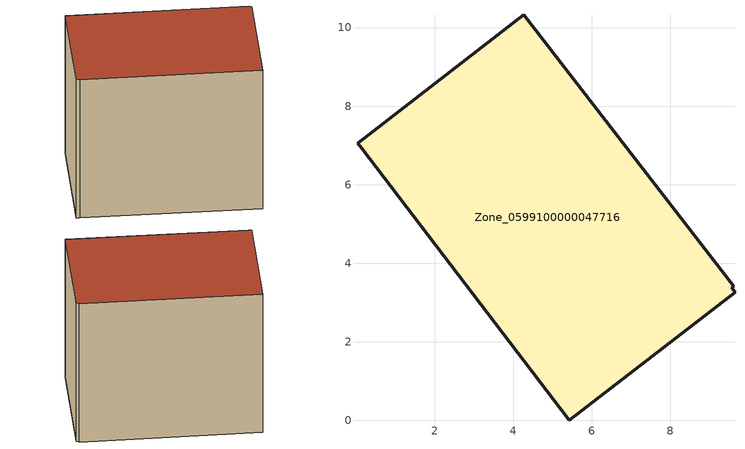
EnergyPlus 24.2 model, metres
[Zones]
Zone_0599100000047716
 floor ground (C_G): 4.26,10.33 9.61,3.41 9.56,3.37 9.64,3.27 5.42,0 0.14,6.92 0.04,7.06 z0
 wall outside (C_F): 0.04,7.06 0.14,6.92 5.42,0 9.64,3.27 9.56,3.37 9.61,3.41 4.26,10.33 0.04,7.06 z0:7.98
 roof outside (C_R): 5.42,0 9.64,3.27 9.56,3.37 9.61,3.41 4.26,10.33 0.04,7.06 0.14,6.92 z7.98
[BUILDING]
Pand.0599100000047716: North Axis=0; Terrain=City; Loads Convergence Tolerance Value=0.04; Temperature Convergence Tolerance Value=0.4; Solar Distribution=FullExterior; Maximum Number of Warmup Days=25; Minimum Number of Warmup Days=1
[Site:Location]
Rotterdam.The.Hague.AP_ZH_NLD Design_Conditions: Latitude=51.96; Longitude=4.45; Time Zone=1; Elevation=-4.5
[SITE:GROUNDTEMPERATURE:BUILDINGSURFACE]
18, 18, 18, 18, 18, 18, 18, 18, 18, 18, 18, 18
[MATERIAL] Thermal Absorptance=0.9; Solar Absorptance=0.7; Visible Absorptance=0.7
Name | Roughness | Thickness | Conductivity | Density | Specific Heat
G.TI.1975-1991 | MediumSmooth | 0.15 | 0.288461 | 540 | 1210
F.TI.1975-1991 | Rough | 0.3 | 0.230769 | 1920 | 840
R.TI.1975-1991 | MediumRough | 0.2 | 0.153846 | 1500 | 1000
[CONSTRUCTION]
C_G: G.TI.1975-1991
C_F: F.TI.1975-1991
C_R: R.TI.1975-1991
[ZONE]
Zone_0599100000047716: Type=1; Multiplier=1; Ceiling Height=Autocalculate; Volume=Autocalculate; Floor Area=autocalculate; Part of Total Floor Area=Yes
[ZONEINFILTRATION:DESIGNFLOWRATE]
Infil_Zone_0599100000047716: Zone or ZoneList or Space or SpaceList=Zone_0599100000047716; Schedule=AlwaysOn; Design Flow Rate Calculation Method=Flow/Area; Flow Rate per Floor Area=0.003; Constant Term Coefficient=1; Temperature Term Coefficient=0; Velocity Term Coefficient=0; Velocity Squared Term Coefficient=0
[HVACTEMPLATE:ZONE:IDEALLOADSAIRSYSTEM]
Zone_0599100000047716: Maximum Heating Supply Air Temperature=50; Minimum Cooling Supply Air Temperature=13; Maximum Heating Supply Air Humidity Ratio=0.0156; Minimum Cooling Supply Air Humidity Ratio=0.0077; Heating Limit=NoLimit; Cooling Limit=NoLimit; Dehumidification Control Type=ConstantSensibleHeatRatio; Cooling Sensible Heat Ratio=0.7; Dehumidification Setpoint=60; Humidification Control Type=None; Humidification Setpoint=30; Outdoor Air Method=None; Outdoor Air Flow Rate per Person=0.00944; Outdoor Air Flow Rate per Zone Floor Area=0; Outdoor Air Flow Rate per Zone=0; Demand Controlled Ventilation Type=None; Outdoor Air Economizer Type=NoEconomizer; Heat Recovery Type=None; Sensible Heat Recovery Effectiveness=0.7; Latent Heat Recovery Effectiveness=0.65
[ZONECONTROL:THERMOSTAT]
ThermostatControl_Zone_0599100000047716: Zone or ZoneList=Zone_0599100000047716; Control Type Schedule=DualSetpointControlType; Control 1=Thermostat_Zone_0599100000047716; Temperature Difference Between Cutout And Setpoint=0
[THERMOSTATSETPOINT:DUALSETPOINT]
Thermostat_Zone_0599100000047716: Heating Setpoint Temperature Schedule=HeatingSetpoint_Zone_0599100000047716; Cooling Setpoint Temperature Schedule=CoolingSetpoint_Zone_0599100000047716
[SCHEDULE:COMPACT]
HeatingSetpoint_Zone_0599100000047716: Through: 12/31, For: AllDays, Until: 24:00, 21
CoolingSetpoint_Zone_0599100000047716: Through: 12/31, For: AllDays, Until: 24:00, 24
DualSetpointControlType: Through: 12/31, For: AllDays, Until: 24:00, 4
AlwaysOn: Through: 12/31, For: AllDays, Until: 24:00, 1
